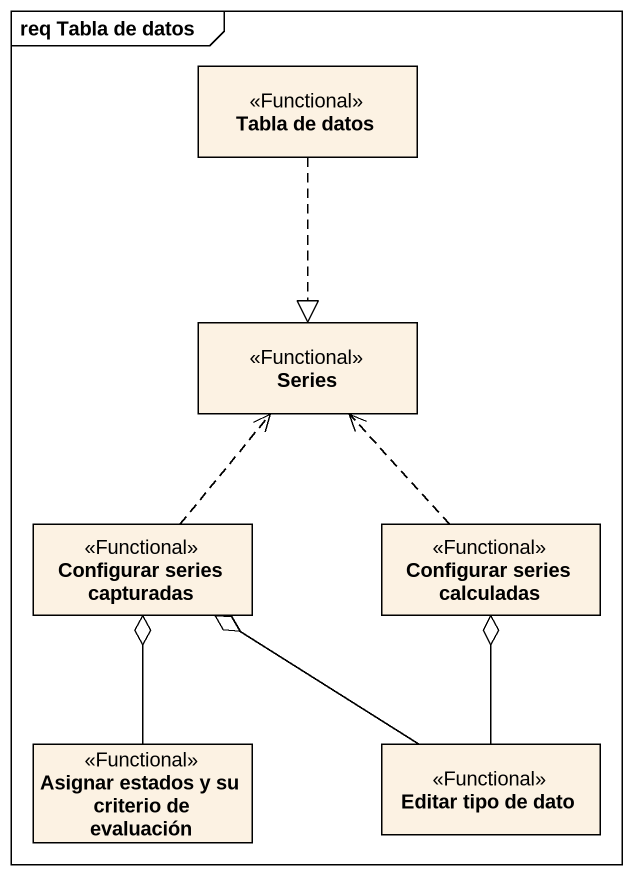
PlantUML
@startuml
mainframe req Tabla de datos
hide circle
hide empty members
class "Tabla de datos" as Tabla_de_datos <<Functional>>
class Series <<Functional>>
class "Configurar series capturadas" as Configurar_series_capturadas <<Functional>>
class "Configurar series calculadas" as Configurar_series_calculadas <<Functional>>
class "Asignar estados y su criterio de evaluación" as Asignar_estados_y_su <<Functional>>
class "Editar tipo de dato" as Editar_tipo_de_dato <<Functional>>
Tabla_de_datos ..|> Series
Configurar_series_capturadas .up.> Series
Configurar_series_calculadas .up.> Series
Asignar_estados_y_su -up-o Configurar_series_capturadas
Editar_tipo_de_dato -up-o Configurar_series_capturadas
Editar_tipo_de_dato -up-o Configurar_series_calculadas
@enduml
